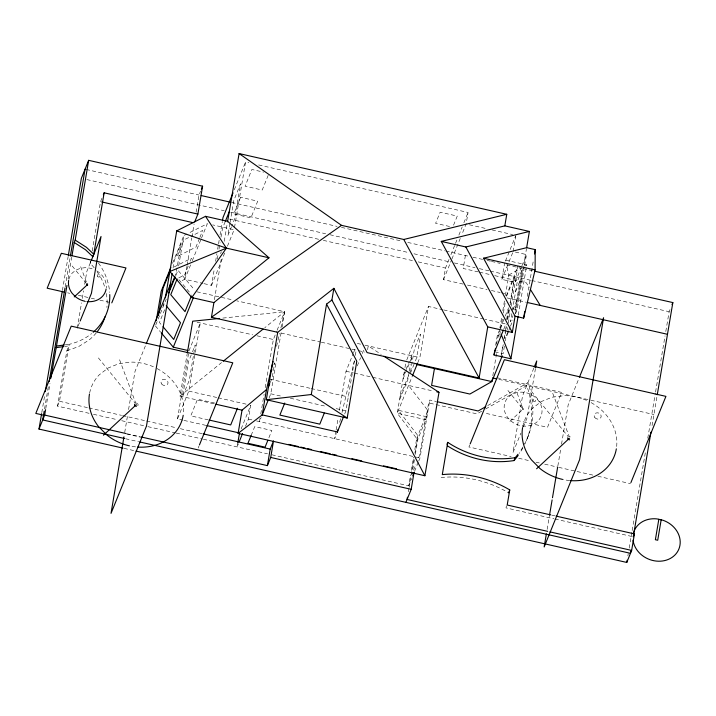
<?xml version="1.0" encoding="UTF-8"?>
<svg xmlns="http://www.w3.org/2000/svg" width="716" height="716" viewBox="0 0 716 716"><rect width="100%" height="100%" fill="white"/><g stroke="black" fill="none" stroke-linecap="round" stroke-linejoin="round"><path stroke-width="0.54" stroke-dasharray="3.58 2.69" d="M41.779 412.568L44.571 396.073M62.408 290.499L68.172 256.409M44.553 408.943L48.455 385.852M65.183 286.874L70.204 257.178M45.779 408.55L50.004 383.534M68.083 278.837L71.806 256.811M89.079 413.302L57.513 406.142L66.874 350.75L69.506 344.262A63.438 54.55 22.1 0 0 91.567 333.62M57.513 406.142L59.491 401.273L68.843 345.882L64.592 346.472M77.256 328.188L81.534 302.859M82.277 298.456L83.566 290.848M84.658 284.368L86.851 271.4L91.022 261.134M94.181 267.748L90.162 263.121L90.529 260.919M92.203 251.048L100.544 201.679L102.146 197.741M124.7 432.455L127.645 415.02M128.567 409.57L135.011 371.416L145.849 344.718M173.066 268.008L174.364 260.311L181.139 243.628L177.237 266.728M177.049 267.829L175.322 275.293M178.687 265.931L183.824 235.555L186.76 234.069M186.957 266.289L184.764 279.294L179.859 281.764M187.144 265.206L191.718 238.115M191.906 237.032L194.099 224.036M196.095 212.222L198.994 195.056L200.596 191.118M213.762 403.743L180.038 396.091L187.109 354.241M177.487 418.932L189.006 350.742L200.301 322.934L188.782 391.124L177.487 418.932L182.929 420.167M204.042 283.661L211.542 285.362L214.308 268.965M215.606 261.313L216.894 253.661M217.637 249.293L218.371 244.917M218.559 243.825L219.293 239.448M220.036 235.081L222.255 221.96M217.297 259.076L218.228 253.598M218.971 249.204L220.081 242.626M221.002 237.139L222.488 228.359L225.28 221.495M214.397 299.727L221.513 257.59M224.26 241.301L227.411 222.649M229.89 223.589L227.849 235.662L231.438 226.829M230.069 222.497L233.783 200.552L240.558 183.869L234.624 218.971L231.832 225.844M234.49 227.563L245.57 161.977L248.846 162.711M237.864 442.622L237.139 446.9L238.392 443.813M245.499 426.297L248.425 419.093L250.779 405.193L241.158 428.884M260.042 418.314L259.487 421.599L261.161 417.482M260.776 413.938L264.106 394.239M265.215 387.669L273.36 339.509L276.707 331.266M269.1 397.917L270.773 393.791L281.397 330.935M282.059 327.024L284.646 311.702L236.79 300.845M335.938 431.05L334.649 438.657L336.744 433.511M336.117 429.958L338.14 418.001M339.429 410.384L346.043 371.246L353.149 353.74M344.691 413.938L345.944 410.85L354.42 360.685L356.801 361.231M355.315 355.396L356.228 349.963M367.577 349.73L368.221 345.909L381.207 354.429M404.245 371.873L397.255 413.239L416.694 438.478L414.466 451.689M404.979 367.541L405.712 363.182M409.122 372.293L407.932 379.346L399.456 400.199M409.31 371.201L410.42 364.614M411.163 360.229L412.165 354.277L409.749 360.229M417.75 362.77L419.845 357.624L428.481 306.484L442.649 309.697M271.883 454.785L408.693 485.824L410.554 474.815M411.297 470.412L413.535 457.193M463.118 284.091L443.535 279.643L445.486 268.079L449.254 258.807M408.38 491.749L408.934 488.437M409.122 487.336L413.964 458.705M414.895 453.201L417.867 435.579L398.436 410.34L426.969 416.819L425.787 419.71L397.255 413.239L412.738 375.112M414.394 459.878L411.986 474.144L416.068 464.102M415.325 454.4L417.92 439.042L425.259 420.963A73.48 7.026 -77.2 0 1 419.325 456.065L418.099 459.081M425.787 419.71L428.624 402.92L429.806 400.02L436.25 401.479M418.726 461.113L419.988 458.016L429.806 400.02M258.664 164.94L468.076 212.464L466.116 224.036L461.936 234.329M465.391 255.505L463.198 268.491L478.422 271.946M521.454 266.943L515.18 282.39L501.862 279.365L504.61 263.139M495.651 345.354L497.298 335.607L499.813 329.432M499.884 327.982L501.71 317.161M502.811 310.672L504.637 299.861M505.371 295.529L508.843 274.98L506.463 265.35M513.157 251.558L515.717 236.414M492.823 375.703L497.092 350.419M499.696 335.034L502.668 317.448M503.411 313.053L505.263 302.054M506.319 295.815L517.928 266.155L510.973 307.271M506.579 319.712L508.405 308.882M500.914 357.042L502.936 345.112M504.028 338.605L505.129 332.108M505.317 331.016L506.418 324.518M507.331 319.094L509.166 308.247M510.078 302.832L514.473 276.806L506.409 296.666M504.395 346.213L503.115 353.785L495.624 352.084M505.308 340.798L505.863 337.549L503.715 337.066M507.161 329.861L507.528 327.668M508.27 323.274L510.311 311.192M511.877 313.662L510.517 321.69L512.978 315.622M512.388 310.601L517.301 281.567L522.376 269.055A95.523 9.138 -77.2 0 1 515.601 309.178L515.037 310.565L521.812 270.451M515.556 313.348L526.493 248.64M515.475 313.868L517.149 309.742L523.915 269.726M524.64 265.403L526.475 254.583L515.207 252.023M518.286 315.13L526.779 264.911L505.138 260.006M527.307 296.397L533.375 260.499M506.391 505.756L506.033 507.913L553.88 518.778M535.461 368.507L527.137 417.732L523.387 426.969M547.122 529.446L549.333 516.326M557.836 466.018L560.78 448.583M561.523 444.224L568.155 404.979L578.993 378.29M627.878 555.84L628.254 553.638M629.185 548.143L631.968 531.648M632.156 530.547L645.725 450.266M647.765 438.174L655.382 393.084M655.57 391.983L665.048 335.894M665.79 331.499L669.138 311.702L670.373 308.659M652.061 425.555L657.082 395.85M496.421 344.172L499.285 331.222M276.582 346.302L279.607 333.325M280.869 327.919L284.646 311.702L221.495 318.226M339.706 422.216L340.735 417.902M342.024 412.505L354.42 360.685M90.162 263.121L90.914 261.259M78.089 326.138L79.762 322.03M172.529 263.363L183.824 235.555M162.836 306.045L164.036 303.101M155.793 324.858L159.972 314.557M160.393 313.527L166.246 299.109M175.868 275.427L177.953 270.272L194.439 289.855M164.635 309.733L159.453 322.495L162.308 325.887M188.21 266.101L184.63 274.935L177.72 278.426M190.205 261.197L191.396 258.252L172.672 267.712M199.504 238.294L195.916 247.127L177.183 256.588L183.958 239.905L189.874 236.915M199.898 237.318L202.691 230.445L190.859 236.423M190.617 264.875L184.764 279.294L202.968 283.42M192.291 260.749L201.071 239.126M201.491 238.097L207.345 223.678L187.744 233.577M234.284 189.776L245.57 161.977M220.546 253.652L221.342 251.692M211.542 285.362L224.922 252.408M227.428 246.232L234.123 229.746L212.697 224.887M191.261 354.85L188.469 361.723L182.544 396.825L189.319 380.142L195.244 345.04L191.664 353.874M268.196 175.322L262.217 190.044L245.105 186.16L251.88 169.477L263.649 172.144M198.18 448.019L199.012 445.97M277.119 330.237L284.646 311.702L264.768 327.74M273.888 364.847L274.684 362.896L272.134 377.941L270.156 382.818M251.146 435.426L254.735 426.593L271.847 430.477L268.661 438.335M353.57 352.711L355.243 348.585M357.266 365.921L360.604 357.678M362.278 353.561L363.952 349.444M453.559 225.182L457.255 216.08L440.134 212.196L435.614 223.32L449.532 226.48M406.733 360.032L428.481 306.484M450.928 254.69L455.108 244.389M455.528 243.359L457.202 239.242M458.875 235.117L462.214 226.882M463.887 222.757L468.076 212.464M403.699 375.13L405.712 370.163M406.115 369.17L409.346 361.222M403.063 378.889L411.53 358.036M443.535 279.643L451.483 260.078M451.894 259.049L460.263 238.455M400.092 396.44L408.567 375.587M414.125 364.086L410.187 373.788L414.421 348.71L420.337 334.157A26.241 2.515 -77.2 0 1 416.094 359.235L414.519 363.11M416.694 438.478L427.989 410.671L408.55 385.432M408.693 485.824L411.619 478.619M414.546 471.405L418.314 462.142M505.442 261.08L515.896 235.331M501.862 279.365L508.557 262.888M508.978 261.859L512.737 252.596M521.875 265.913L526.475 254.583M500.224 328.402L504.825 317.072M505.245 316.042L508.593 307.799M515.601 291.6L520.12 280.475M503.76 329.19L505.845 324.035L485.144 319.336M513.032 309.634L516.728 300.532M508.79 330.345L510.043 327.257M510.463 326.228L512.969 320.043M469.777 444.922L468.935 446.981L511.135 456.557M533.823 368.131L522.564 395.85L512.969 452.637L520.89 433.135M527.352 438.111L528.524 435.212M509.935 421.366L523.092 409.149L516.388 391.187M180.038 396.091L221.539 362.609M487.703 405.56L527.862 382.774A95.756 82.34 22.1 0 1 524.533 444.162M481.752 411.172L476.972 413.884L428.624 402.92M485.573 409.006L526.69 385.664A95.756 82.34 22.1 0 1 524.828 444.135M508.843 274.98L520.165 268.625M524.891 265.976L526.779 264.911M66.874 350.75L78.662 346.553L88.936 340.109A63.438 54.55 22.1 0 0 96.562 332.546M65.246 344.852L69.506 344.262M469.365 224.77L486.683 228.699M492.089 229.925L512.656 234.588M86.153 169.45L198.994 195.056M231.617 202.458L337.084 226.39M341.434 227.375L402.329 241.194M407.762 242.429L444.734 250.815M445.817 251.065L468.649 256.238M472.99 257.232L482.772 259.443M487.113 260.436L490.37 261.17M491.453 261.421L500.144 263.39M506.66 264.866L521.866 268.321M522.957 268.563L532.731 270.782M86.815 179.564L224.215 210.737M230.758 212.222L325.637 233.756M329.995 234.741L408.514 252.56M413.964 253.795L449.952 261.966M454.311 262.951L475.03 267.659M479.389 268.643L489.207 270.872M490.299 271.122L530.645 280.278M531.737 280.52L669.138 311.702M479.514 272.187L490.397 274.658M494.747 275.651L526.296 282.802L529.205 287.519M229.532 219.069L318.969 239.368M323.337 240.361L413.857 260.901M418.225 261.886L445.486 268.079M467.467 285.075L487.05 289.524M491.4 290.508L500.108 292.486M501.191 292.728L506.633 293.963M507.08 297.901L526.341 302.277M512.871 308.775L517.149 309.742M443.741 309.939L484.052 319.094M497.298 335.607L499.437 336.099M196.954 291.806L232.682 299.906M357.338 343.438L360.595 344.181M364.954 345.166L419.845 357.624M497.056 377.744L561.675 392.404L547.498 427.318L483.953 412.899M498.873 379.355L589.76 399.976M590.852 400.226L653.923 414.537M281.039 333.065L320.258 341.971M321.341 342.212L350.759 348.889M351.842 349.14L356.201 350.124M358.385 350.616L364.909 352.102M67.599 292.835L69.747 293.327M78.348 295.278L90.207 297.963M91.29 298.214L94.521 298.948M99.918 300.174L110.712 302.617M197.043 322.191L252.641 334.811M256.999 335.795L273.36 339.509M346.043 371.246L353.301 372.893M354.33 373.125L371.685 377.064M372.767 377.314L433.547 391.106M269.798 379.14L310.135 388.296M311.227 388.546L348.289 396.95M270.773 393.791L282.757 396.512M290.383 398.239L325.243 406.151M336.135 408.621L345.944 410.85M518.706 458.276L529.527 460.728M536.015 462.205L539.264 462.939M544.67 464.165L557.657 467.109M558.74 467.36L593.528 475.254M597.878 476.238L630.492 483.64M188.782 391.124L217.055 397.541M218.147 397.792L247.512 404.459M214.818 403.108L197.544 399.188L190.769 415.88L208.043 419.8M248.425 419.093L252.775 420.077M256.471 420.918L419.988 458.016M184.012 420.417L205.769 425.349M59.491 401.273L87.791 407.699M88.882 407.941L121.541 415.352M122.633 415.602L145.491 420.784M146.583 421.035L175.975 427.703M180.325 428.696L202.1 433.636M551.794 515.135L555.052 515.878M93.438 414.287L117.388 419.728M121.738 420.713L146.78 426.396M147.872 426.647L175.089 432.822M176.172 433.064L202.297 438.998M203.389 439.239L267.542 453.801M554.963 519.019L632.174 536.544M127.242 433.815L140.282 436.769M126.687 434.039L140.819 437.243M125.595 438.747L138.68 441.718M124.056 448.368L134.957 450.838M178.946 279.696L191.074 294.106M155.372 325.887L160.393 331.848M531.549 391.5L568.397 436.885M507.921 390.462L523.092 409.149M72.209 266.012L86.949 284.163M98.405 357.928L135.252 403.323M97.152 271.937L99.819 275.696A63.438 54.55 22.1 0 1 104.76 287.089M552.716 393.308L569.274 436.635A1.79 1.539 22.1 0 1 571.082 438.989M119.581 359.745L135.763 403.126M80.684 266.737L87.155 284.082M569.73 480.543A48.285 41.519 22.1 0 1 562.516 479.407M522.796 426.512A48.285 41.519 22.1 0 1 532.364 408.406L541.251 401.569L552.063 397.228L564.065 395.671A48.285 41.519 22.1 0 1 588.328 401.184M591.121 402.625A48.285 41.519 22.1 0 1 616.351 448.851M522.832 448.019A95.756 82.34 22.1 0 1 519.404 453.604M98.405 262.96A63.438 54.55 22.1 0 1 109.646 292.432M522.922 447.017A95.756 82.34 22.1 0 1 519.324 452.503M106.335 293.524A63.438 54.55 22.1 0 1 106.899 307.495M441.119 477.509A97.976 84.246 22.1 0 1 508.584 492.814M86.573 301.525A19.314 16.611 22.1 0 1 84.595 301.168M68.852 279.374A19.314 16.611 22.1 0 1 72.54 272.769L76.093 270.039L80.416 268.294L85.222 267.677A19.314 16.611 22.1 0 1 94.011 269.467M96.696 270.836A19.314 16.611 22.1 0 1 106.272 287.868M135.557 446.874A48.285 41.519 22.1 0 1 129.372 445.844M89.661 392.95A48.285 41.519 22.1 0 1 99.22 374.844L108.116 368.006L118.928 363.656L130.93 362.108A48.285 41.519 22.1 0 1 155.193 367.612M157.055 368.561A48.285 41.519 22.1 0 1 183.377 414.215M137.749 403.851A1.79 1.539 22.1 0 1 137.714 405.757M136.138 403.072A1.79 1.539 22.1 0 1 137.427 403.529M514.473 276.806A246.304 23.565 -77.2 0 1 510.222 304.828M509.371 310.01A246.304 23.565 -77.2 0 1 507.572 320.589M506.552 326.487A246.304 23.565 -77.2 0 1 506.194 328.465M505.845 330.452A246.304 23.565 -77.2 0 1 504.395 338.498M503.267 344.62A246.304 23.565 -77.2 0 1 501.316 354.957M522.394 408.988C523.521 411.423 524.3 407.252 522.394 408.988M240.585 197.285L233.81 213.968L250.931 217.852L257.706 201.169L240.585 197.285M511.806 394.489L508.244 397.219A19.314 16.611 22.1 0 0 507.868 417.786L511.305 421.285A19.314 16.611 22.1 0 0 541.314 415.513A19.314 16.611 22.1 0 0 520.926 392.126L516.129 392.753L511.806 394.489M594.835 417.571A3.589 3.088 22.1 0 0 600.885 417.517A3.589 3.088 22.1 0 0 597.26 412.801A3.589 3.088 22.1 0 0 594.835 417.571M533.232 400.888A1.432 1.235 22.1 0 0 535.658 400.87A1.432 1.235 22.1 0 0 534.208 398.982A1.432 1.235 22.1 0 0 533.232 400.888M97.528 276.439A1.432 1.235 22.1 0 0 99.945 276.421A1.432 1.235 22.1 0 0 98.495 274.532A1.432 1.235 22.1 0 0 97.528 276.439M161.691 384.009A3.589 3.088 22.1 0 0 167.75 383.955A3.589 3.088 22.1 0 0 164.116 379.238A3.589 3.088 22.1 0 0 161.691 384.009"/><path stroke-width="1.07" d="M515.072 316.212L523.629 318.155L535.094 269.923L535.21 249.624L526.654 247.682L483.533 258.225L515.072 316.212L512.325 332.448L487.748 326.872L441.271 241.408L504.816 225.871L529.393 231.447L526.654 247.682M122.964 448.118L38.995 429.063L41.6 413.669M45.314 391.67L62.22 291.6M68.36 255.308L81.364 178.32L88.668 160.339L202.592 186.187L197.885 214.084L194.68 221.96M44.186 411.145L42.7 419.943L124.503 438.505M49.198 381.449L64.995 287.975M70.392 256.077L85.07 169.2M38.995 429.063L44.678 415.074L45.591 409.633M50.925 378.102L66.964 285.442M71.985 255.71L74.222 242.491L75.189 240.12L88.668 160.339M74.222 242.491L85.481 249.714L92.794 256.632L93.76 254.252L104.142 192.81L197.885 214.084M123.957 436.832L111.025 513.381L146.458 426.11L170.453 284.145L146.27 343.698M156.294 320.464L161.243 291.17L170.856 267.48M158.424 315.622L163.078 288.118L169.853 271.436M165.387 297.838L176.718 230.874L205.528 216.321L227.643 221.334L268.983 257.796L213.914 302.591L211.435 317.269L277.71 332.314L333.88 288.324L367.093 352.594L479.102 378.012L487.748 326.872M172.135 273.512L169.352 290.016L174.928 276.269M187.297 353.14L192.694 321.207L219.284 318.459M222.434 220.868L222.989 217.583L233.031 192.873M227.599 221.548L239.099 153.564L506.767 214.299L504.816 225.871M383.991 356.255L438.989 392.332L424.892 475.746L238.115 433.368L242.035 410.161L266.495 389.558L273.047 361.437M237.864 442.622L239.484 433.001L206.852 425.599M238.115 433.368L262.217 414.877L266.495 389.558M333.88 288.324L331.902 300.031L326.568 304.112L356.801 361.231L347.188 418.072L266.316 399.725L277.71 332.314M267.399 465.615L270.192 449.084L273.512 440.913L270.72 457.443L267.399 465.615L141.374 437.02M347.188 418.072L311.29 394.525L326.568 304.112M407.449 497.253L407.073 499.464L547.704 531.37M405.9 502.355L411.19 489.323L413.982 472.793M434.433 368.57L431.596 385.369L469.875 394.051L491.82 381.592L502.283 355.843M518.008 454.257A95.756 82.34 22.1 0 1 515.207 457.667A84.542 72.692 22.1 0 1 447.751 442.363L442.3 474.61A97.976 84.246 22.1 0 1 509.756 489.914L507.205 505.022L550.702 514.894M518.107 316.221L510.911 358.797L494.031 354.966L494.559 351.842L503.339 330.219M492.134 379.749L491.82 381.592L416.47 364.498M523.629 318.155L524.73 311.63M534.476 253.974L535.21 249.624M535.64 367.424L536.74 360.945L534.234 367.102M546.38 533.823L544.16 546.943L579.602 459.681L603.588 317.716L579.405 377.26M549.521 515.234L552.108 499.92M552.475 497.736L557.657 467.109M136.049 451.089L626.769 562.436L627.135 560.243M630.841 551.114L630.474 553.316L139.772 441.969M650.942 432.16L633.266 536.785L634.439 533.894L556.144 516.12M657.261 394.758L672.843 302.582L534.906 271.275M626.769 562.436L631.646 550.416L634.439 533.894M658.836 519.216L655.373 539.721L657.718 540.249L661.181 519.753M494.031 354.966L495.463 348.486M337.898 429.77L337.379 431.927L262.217 414.877M86.734 284.386L87.638 285.299M103.346 194.788L104.142 192.81M91.442 260.105L101.028 236.495L91.433 293.283L80.174 321.001M111.786 302.868L125.962 267.954L61.343 253.294L47.167 288.199L64.377 292.101M201.393 189.14L202.592 186.187M168.752 292.934L175.026 277.486M177.121 278.98L170.748 294.688L185.014 311.639L191.396 295.932M187.959 350.5L173.29 347.171L193.365 297.74M225.28 221.495L229.263 211.676M199.433 444.94L232.781 362.806L71.233 326.147L35.8 413.418L44.455 415.378M237.488 408.254L230.713 424.937L209.126 420.041M239.225 441.754L242.572 433.511M271.113 371.676L271.91 369.725M268.572 386.712L269.762 383.794M251.146 435.426L247.96 443.285L265.072 447.169L267.865 440.295M261.993 415.423L268.267 399.976M284.744 403.036L279.858 415.083L319.801 424.149L324.285 413.105M337.164 432.482L343.429 417.025M412.729 375.13L417.33 363.8M412.747 475.836L414.125 472.444M446.963 444.287L447.751 442.363M506.695 335.491L508.369 331.374M470.188 443.902L504.377 359.709L665.925 396.369L630.903 482.611M447.393 445.8A84.542 72.692 22.1 0 0 514.034 460.567L515.207 457.667M508.584 492.814L509.756 489.914M672.02 304.604L672.843 302.582M205.528 216.321L226.399 248.13L169.853 271.498L191.799 297.579L226.399 248.13L268.983 257.796M74.231 296.916L87.379 284.7L86.967 284.154L87.379 284.7M103.453 435.203L136.335 404.647M536.597 468.765L569.471 438.219M223.267 361.213L263.032 329.136M211.435 317.269L341.532 225.352L403.77 239.475L506.767 214.299M485.797 406.652L478.145 410.993L437.324 401.73M441.271 241.408L465.848 246.984L529.393 231.447M56.725 346.025L64.18 344.996M56.072 347.645L63.527 346.616M87.128 284.091L87.665 284.145M266.316 399.725L311.29 394.525M483.533 258.225L535.094 269.923M201.169 195.549L230.525 202.207M101.636 201.921L193.195 222.703M527.406 302.519L667.482 334.3M191.799 297.579L213.914 302.591M492.447 377.896L496.725 378.871M436.814 391.84L438.989 392.332M215.937 404.236L242.035 410.161M288.754 444.376L298.554 446.605M300.738 447.097L305.088 448.082M307.271 448.574L311.621 449.567M320.338 451.545L330.139 453.765M332.314 454.257L336.672 455.251M351.914 458.705L361.714 460.934M383.499 465.874L396.566 468.837M203.192 433.878L270.192 449.084M270.72 457.443L411.19 489.323M44.678 415.074L126.159 433.565M549.888 531.872L631.646 550.416M176.718 230.874L226.399 248.13M75.189 240.12L86.448 247.333L93.76 254.252M239.099 153.564L341.532 225.352M166.228 305.813L180.504 322.755L173.728 339.447L163.024 326.729M161.109 332.698L173.29 347.171M530.368 289.407L540.249 305.428M465.848 246.984L512.325 332.448M403.77 239.475L479.102 378.012M331.902 300.031L424.892 475.746M501.146 334.238L510.911 358.797M616.351 448.851A48.285 41.519 22.1 0 1 570.768 480.624M562.516 479.407A48.285 41.519 22.1 0 1 540.007 468.568L531.406 459.824A48.285 41.519 22.1 0 1 522.599 427.577M569.676 439.794A1.79 1.539 22.1 0 1 568.388 439.338L568.065 439.015A1.79 1.539 22.1 0 1 567.743 437.825M109.763 294.58A63.438 54.55 22.1 0 1 93.223 332.242M105.001 316.812A63.438 54.55 22.1 0 1 97.224 331.714M518.142 455.394A95.756 82.34 22.1 0 1 514.034 460.567M106.129 288.951A19.314 16.611 22.1 0 1 87.567 301.633M84.595 301.168A19.314 16.611 22.1 0 1 75.601 296.836L72.155 293.336A19.314 16.611 22.1 0 1 68.638 280.439M183.207 415.289A48.285 41.519 22.1 0 1 137.633 447.061M129.372 445.844A48.285 41.519 22.1 0 1 106.872 435.006L98.271 426.253A48.285 41.519 22.1 0 1 89.464 394.015M136.541 406.223A1.79 1.539 22.1 0 1 135.243 405.775L134.93 405.453A1.79 1.539 22.1 0 1 134.599 404.254M633.042 540.177A24.111 20.728 22.1 0 0 656.151 561.067A24.111 20.728 22.1 0 0 679.949 545.297A24.111 20.728 22.1 0 0 663.043 520.281L656.939 518.903A24.111 20.728 22.1 0 0 634.099 531.183M633.311 533.778A24.111 20.728 22.1 0 1 633.794 532.033"/></g></svg>
